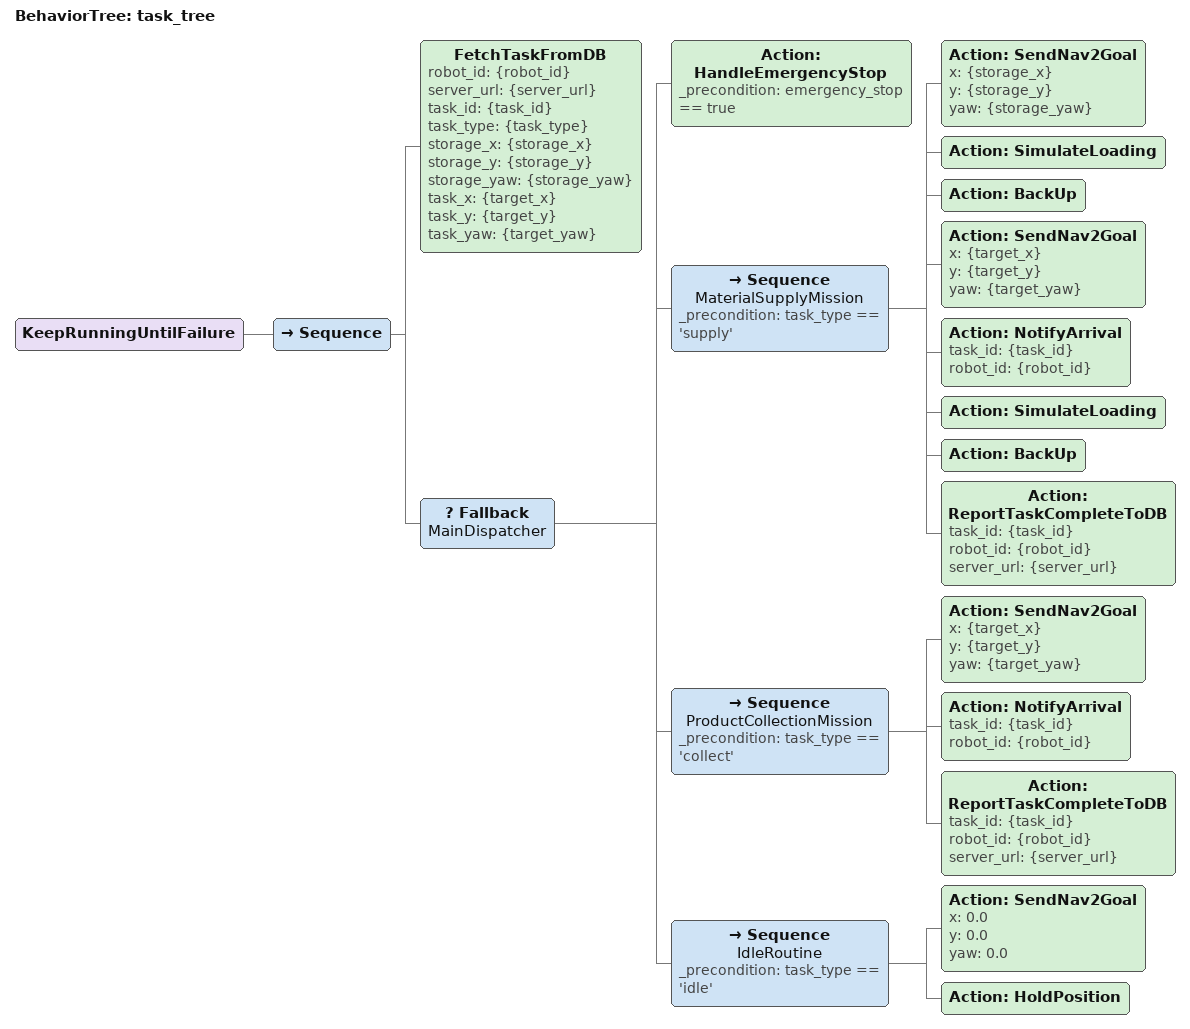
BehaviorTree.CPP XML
<?xml version="1.0" encoding="UTF-8"?>
<root BTCPP_format="4" main_tree_to_execute="task_tree">
    <BehaviorTree ID="task_tree">
        <KeepRunningUntilFailure>
            <Sequence>
                <FetchTaskFromDB robot_id="{robot_id}"
                                 server_url="{server_url}"
                                 task_id="{task_id}"
                                 task_type="{task_type}"
                                 storage_x="{storage_x}"
                                 storage_y="{storage_y}"
                                 storage_yaw="{storage_yaw}"
                                 task_x="{target_x}"
                                 task_y="{target_y}"
                                 task_yaw="{target_yaw}"/>

                <Fallback name="MainDispatcher">
                    <Action ID="HandleEmergencyStop" _precondition="emergency_stop == true"/>

                    <Sequence name="MaterialSupplyMission" _precondition="task_type == 'supply'">
                        <Action ID="SendNav2Goal" x="{storage_x}" y="{storage_y}" yaw="{storage_yaw}"/>

                        <Action ID="SimulateLoading"/>
                        <Action ID="BackUp"/>

                        <Action ID="SendNav2Goal" x="{target_x}" y="{target_y}" yaw="{target_yaw}"/>

                        <Action ID="NotifyArrival" task_id="{task_id}" robot_id="{robot_id}"/>

                        <Action ID="SimulateLoading"/>
                        <Action ID="BackUp"/>
                        <Action ID="ReportTaskCompleteToDB" task_id="{task_id}" robot_id="{robot_id}" server_url="{server_url}"/>
                    </Sequence>

                    <Sequence name="ProductCollectionMission" _precondition="task_type == 'collect'">
                        <Action ID="SendNav2Goal" x="{target_x}" y="{target_y}" yaw="{target_yaw}"/>
                        <Action ID="NotifyArrival" task_id="{task_id}" robot_id="{robot_id}"/>
                        <Action ID="ReportTaskCompleteToDB" task_id="{task_id}" robot_id="{robot_id}" server_url="{server_url}"/>
                    </Sequence>

                    <Sequence name="IdleRoutine" _precondition="task_type == 'idle'">
                        <Action ID="SendNav2Goal" x="0.0" y="0.0" yaw="0.0"/>
                        <Action ID="HoldPosition"/>
                    </Sequence>
                </Fallback>
            </Sequence>
        </KeepRunningUntilFailure>
    </BehaviorTree>

</root>
